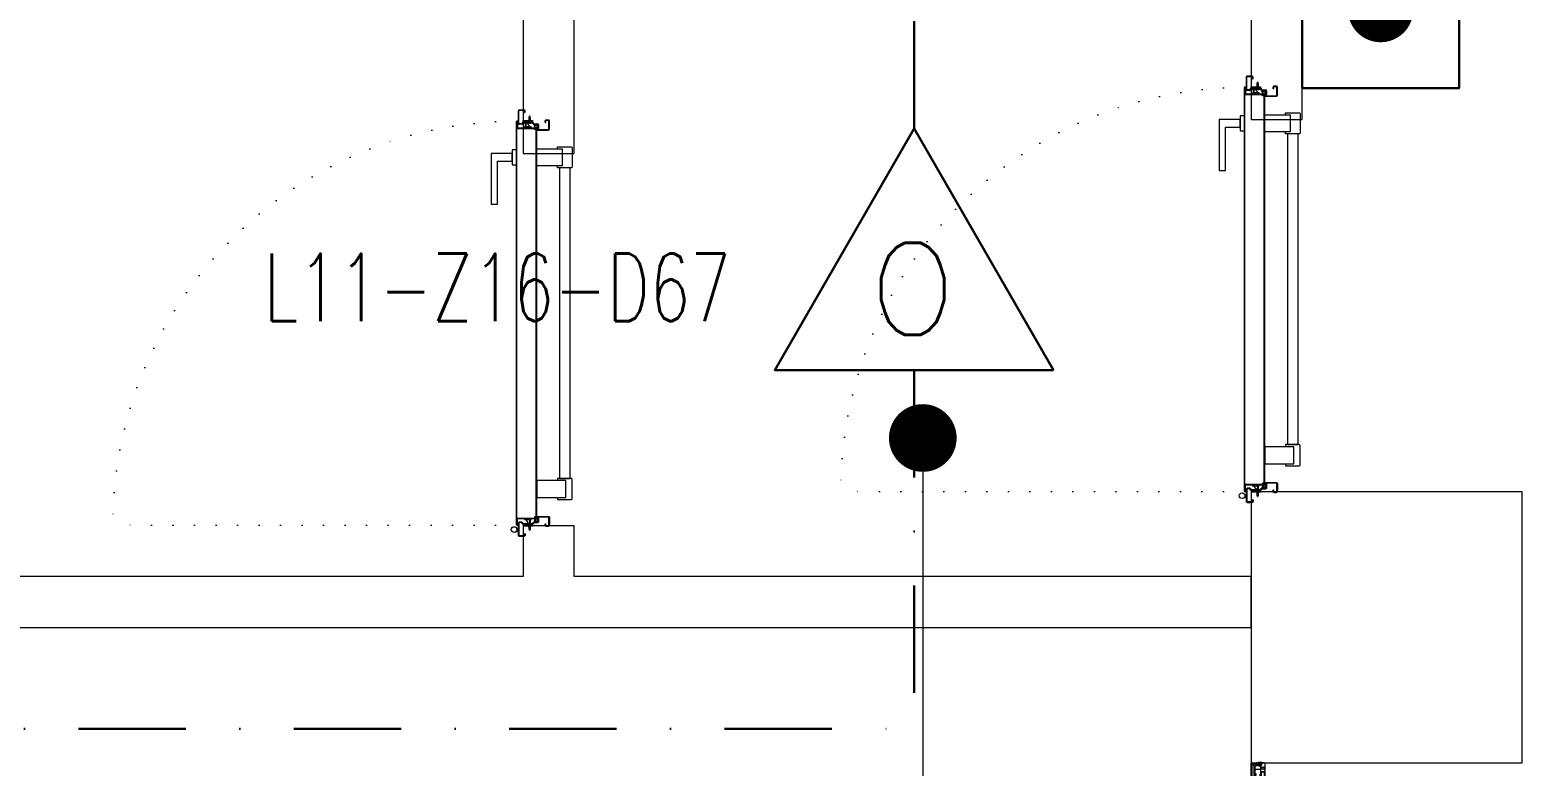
# Model space of a CAD drawing. Header units: metres. Extents: x -19121 to 152404, y -12107 to 29421.
# Drawn here: x 84499.3 to 84940, y 6389 to 6606.5 of the extents above; entities that cross this region are included whole.
import ezdxf
from ezdxf.enums import TextEntityAlignment as Align

# ---------------------------------------------------------------- set-up
doc = ezdxf.new("R2010")
doc.units = ezdxf.units.M
doc.header["$LTSCALE"] = 50
doc.header["$MEASUREMENT"] = 0
doc.linetypes.add('DASHDOT', pattern=[25.4, 12.7, -6.35, 0, -6.35])
doc.linetypes.add('DOT2', pattern=[0.125, 0, -0.125])
doc.layers.get('0').update_dxf_attribs({"color": 9, "lineweight": 9})
for name, color, linetype, lineweight in [('0 @ 1', 9, 'Continuous', 9), ('00', 9, 'Continuous', 9), ('01', 9, 'Continuous', 9), ('06D', 9, 'Continuous', 9), ('10', 9, 'Continuous', 9), ('14', 9, 'Continuous', 9), ('20', 9, 'DOT2', 9), ('21_mahal200', 9, 'Continuous', 9), ('E-DEDEKTÖR NUMARALARI', 20, 'Continuous', 30), ('E-KABLO', 7, 'Continuous', 30), ('E-OPTİK DUMAN DEDEKTÖRÜ', 7, 'Continuous', 30), ('E-YANGIN İHBAR BUTONU', 7, 'Continuous', 30)]:
    doc.layers.add(name, color=color, linetype=linetype, lineweight=lineweight)
doc.styles.add('E-YAZI', font='txttw.shx', dxfattribs={"height": 200})
doc.styles.add('MuuM_TEXT-STANDART', font='ARIALN.TTF')
doc.dimstyles.new('MuuM_DIM200', dxfattribs={"dimscale": 20, "dimtxt": 2, "dimasz": 1, "dimexe": 1, "dimexo": 1, "dimgap": 1, "dimtad": 1, "dimdec": 1, "dimrnd": 0.5, "dimdsep": 46, "dimtxsty": 'MuuM_TEXT-STANDART', "dimblk": 'ARCHTICK', "dimcen": 0, "dimdle": 0.15, "dimclrd": 256, "dimclre": 256, "dimclrt": 256, "dimadec": 0, "dimazin": 0, "dimtfac": 5, "dimtdec": 1, "dimtix": 1, "dimtmove": 2, "dimatfit": 3, "dimldrblk": 'DOT', "dimfxl": 3, "dimfxlon": 1, "dimtolj": 1, "dimlwd": -1, "dimlwe": -1, "dimarcsym": 0})
pattern_1 = [(225, (-604.72494, -2171.82614), (-0.0883883476, 0.0883883476), []), (135, (-604.72494, -2171.82614), (0.0883883476, 0.0883883476), [])]

# ---------------------------------------------------------------- blocks, each defined once
blk = doc.blocks.new('100_YANGIN İHBAR BUTONU 085')
at = {"layer": 'E-YANGIN İHBAR BUTONU', "color": 4}
blk.add_lwpolyline([(-1.16, -1.16), (-1.16, 1.16), (1.16, 1.16), (1.16, -1.16)], close=True, dxfattribs=at)
at = {"layer": 'E-YANGIN İHBAR BUTONU', "color": 3, "const_width": 0.483}
blk.add_lwpolyline([(-0.242, 0, 1), (0.242, 0, 1)], format="xyb", close=True, dxfattribs=at)
blk = doc.blocks.new('100_OPTİK DUMAN DEDEKTÖRÜ 085')
at = {"layer": 'E-OPTİK DUMAN DEDEKTÖRÜ', "color": 4}
blk.add_lwpolyline([(2.059, 0), (0, 3.566), (-2.059, 0)], close=True, dxfattribs=at)
at = {"layer": 'E-OPTİK DUMAN DEDEKTÖRÜ', "color": 3, "style": 'E-YAZI'}
blk.add_text('O', height=1.36, dxfattribs=at).set_placement((-0.022, 1.201), align=Align.MIDDLE)
blk = doc.blocks.new('p-kolon_80x80')
blk.add_lwpolyline([(-40, -40), (40, -40), (40, 40), (-40, 40)], close=True)
blk = doc.blocks.new('1.Bod.Ara.Sitatik Elk')
at = {"layer": '01'}
blk.add_blockref('p-kolon_80x80', (900, -2200), dxfattribs=at)
blk = doc.blocks.new('_ArchTick')
at = {"color": 0, "linetype": 'ByBlock', "const_width": 0.15}
blk.add_lwpolyline([(-0.5, -0.5), (0.5, 0.5)], dxfattribs=at)
blk = doc.blocks.new('_Dot')
at = {"color": 0, "linetype": 'ByBlock', "lineweight": -2}
blk.add_line((-0.5, 0), (-1, 0), dxfattribs=at)
at = {"color": 0, "linetype": 'ByBlock', "const_width": 0.5}
blk.add_lwpolyline([(-0.25, 0, 1), (0.25, 0, 1)], format="xyb", close=True, dxfattribs=at)
blk = doc.blocks.new('*U19')
at = {"ltscale": 15}
for p, q in [((-24.9, 0.9), (-25.7, 0)), ((-24.9, -0.9), (-25.7, 0)), ((-22.9, 1.5), (-24.9, 0.9)), ((-22.9, 1.5), (-22.9, -1.5)), ((-21.2, -2.7), (-18.1, 2.8)), ((-21, -2.7), (-17.9, 2.7)), ((-19.7, -2.7), (-16.6, 2.8)), ((-19.5, -2.7), (-16.4, 2.7)), ((-18.5, 1.5), (-18.3, 2)), ((-18.2, -2.7), (-15.1, 2.8)), ((-18, -2.7), (-14.9, 2.7)), ((-17, 1.5), (-16.8, 2)), ((-16.7, -2.7), (-13.6, 2.8)), ((-16.5, -2.7), (-13.4, 2.7)), ((-15.5, 1.5), (-15.3, 2)), ((-15.2, -2.7), (-12.1, 2.8)), ((-15, -2.7), (-11.9, 2.7)), ((-14, 1.5), (-13.8, 2)), ((-13.7, -2.7), (-10.6, 2.8)), ((-13.5, -2.7), (-10.4, 2.7)), ((-12.5, 1.5), (-12.3, 2)), ((-12.2, -2.7), (-9.1, 2.8)), ((-12, -2.7), (-8.9, 2.7)), ((-11, 1.5), (-10.8, 2)), ((-10.7, -2.7), (-7.6, 2.8)), ((-10.5, -2.7), (-7.4, 2.7)), ((-9.5, 1.5), (-9.3, 2)), ((-9.2, -2.7), (-6.1, 2.8)), ((-9, -2.7), (-5.9, 2.7)), ((-8, 1.5), (-7.8, 2)), ((-7.7, -2.7), (-4.6, 2.8)), ((-7.5, -2.7), (-4.4, 2.7)), ((-6.5, 1.5), (-6.3, 2)), ((-6.2, -2.7), (-3.1, 2.8)), ((-6, -2.7), (-2.9, 2.7)), ((-5, 1.5), (-4.8, 2)), ((-4.7, -2.7), (-1.6, 2.8)), ((-4.5, -2.7), (-1.4, 2.7)), ((-3.5, 1.5), (-3.3, 2)), ((-2, 1.5), (-1.8, 2)), ((-0.5, 4.2), (-1.5, 1.5)), ((0, 0.5), (-0.6, 0.5)), ((-24.9, -0.9), (-22.9, -1.5)), ((-8.6, -1.5), (-22.9, -1.5)), ((-21.2, -2.7), (-20.9, -1.5)), ((-20.3, -1.5), (-19.1, -1.5)), ((-19.7, -2.7), (-19.4, -1.5)), ((-18.8, -1.5), (-17.6, -1.5)), ((-18.2, -2.7), (-17.9, -1.5)), ((-17.3, -1.5), (-16.1, -1.5)), ((-16.7, -2.7), (-16.4, -1.5)), ((-15.8, -1.5), (-14.6, -1.5)), ((-15.2, -2.7), (-14.9, -1.5)), ((-14.3, -1.5), (-13.1, -1.5)), ((-13.7, -2.7), (-13.4, -1.5)), ((-12.8, -1.5), (-11.6, -1.5)), ((-12.2, -2.7), (-11.9, -1.5)), ((-11.3, -1.5), (-10.1, -1.5)), ((-10.7, -2.7), (-10.4, -1.5)), ((-9.8, -1.5), (-8.6, -1.5)), ((-9.2, -2.7), (-8.9, -1.5)), ((-8.3, -1.5), (-7.1, -1.5)), ((-7.7, -2.7), (-7.4, -1.5)), ((-6.8, -1.5), (-5.6, -1.5)), ((-6.2, -2.7), (-5.9, -1.5)), ((-5.3, -1.5), (-4.1, -1.5)), ((-4.7, -2.7), (-4.4, -1.5)), ((-3.8, -1.5), (-2.1, -1.5)), ((-0.5, -4.2), (-1.5, -1.5)), ((0, -0.5), (-0.6, -0.5))]:
    blk.add_line(p, q, dxfattribs=at)
for p, q in [((-6.9, 1.5), (-22.9, 1.5)), ((-17.4, 1.5), (-18.6, 1.5)), ((-15.9, 1.5), (-17.1, 1.5)), ((-14.4, 1.5), (-15.6, 1.5)), ((-12.9, 1.5), (-14.1, 1.5)), ((-11.4, 1.5), (-12.6, 1.5)), ((-9.9, 1.5), (-11.1, 1.5)), ((-8.4, 1.5), (-9.6, 1.5)), ((-6.9, 1.5), (-8.1, 1.5)), ((-5.4, 1.5), (-6.6, 1.5)), ((-3.9, 1.5), (-5.1, 1.5)), ((-2.4, 1.5), (-3.6, 1.5)), ((-1.5, 1.5), (-2.1, 1.5)), ((0, 0.5), (0, 4.1)), ((-1.5, -1.5), (-2.1, -1.5)), ((0, -0.5), (0, -4.1))]:
    blk.add_line(p, q)
for centre, radius, start, end in [((-26, 3.9), 3.92, 274.361, 322.1025), ((-26, -3.9), 3.92, 37.8975, 85.639), ((-18, 2.8), 0.0971, 330.3204, 150.3204), ((-16.5, 2.8), 0.0971, 330.3204, 150.3204), ((-15, 2.8), 0.0971, 330.3204, 150.3204), ((-13.5, 2.8), 0.0971, 330.3204, 150.3204), ((-12, 2.8), 0.0971, 330.3204, 150.3204), ((-10.5, 2.8), 0.0971, 330.3204, 150.3204), ((-9, 2.8), 0.0971, 330.3204, 150.3204), ((-7.5, 2.8), 0.0971, 330.3204, 150.3204), ((-6, 2.8), 0.0971, 330.3204, 150.3204), ((-4.5, 2.8), 0.0971, 330.3204, 150.3204), ((-3, 2.8), 0.0971, 330.3204, 150.3204), ((-1.5, 2.8), 0.0971, 330.3204, 150.3204), ((-0.6, 0), 0.486, 90, 270), ((-0.3, 4.1), 0.25, 0, 150.0864), ((-21.1, -2.7), 0.0971, 150.3204, 330.3204), ((-19.6, -2.7), 0.0971, 150.3204, 330.3204), ((-18.1, -2.7), 0.0971, 150.3204, 330.3204), ((-16.6, -2.7), 0.0971, 150.3204, 330.3204), ((-15.1, -2.7), 0.0971, 150.3204, 330.3204), ((-13.6, -2.7), 0.0971, 150.3204, 330.3204), ((-12.1, -2.7), 0.0971, 150.3204, 330.3204), ((-10.6, -2.7), 0.0971, 150.3204, 330.3204), ((-9.1, -2.7), 0.0971, 150.3204, 330.3204), ((-7.6, -2.7), 0.0971, 150.3204, 330.3204), ((-6.1, -2.7), 0.0971, 150.3204, 330.3204), ((-4.6, -2.7), 0.0971, 150.3204, 330.3204), ((-0.3, -4.1), 0.25, 209.9136, 0)]:
    blk.add_arc(centre, radius, start, end, dxfattribs=at)
blk = doc.blocks.new('conta')
at = {"ltscale": 10}
for p, q in [((-2649.88, 5344.46), (-2649.78, 5344.3)), ((-2649.87, 5345.53), (-2649.81, 5345.61)), ((-2649.78, 5344.3), (-2649.74, 5344.3)), ((-2649.72, 5345.4), (-2649.28, 5345.4)), ((-2649.25, 5345.41), (-2649.09, 5345.51)), ((-2648.97, 5344.05), (-2648.78, 5343.8)), ((-2648.87, 5344.09), (-2648.7, 5343.86)), ((-2648.83, 5344.87), (-2648.56, 5345.24)), ((-2648.77, 5345.12), (-2648.63, 5345.3)), ((-2648.71, 5343.79), (-2648.71, 5343.79)), ((-2648.56, 5345.31), (-2648.56, 5345.31))]:
    blk.add_line(p, q, dxfattribs=at)
for centre, radius, start, end in [((-2653.03, 5345), 3.19, 350.4674, 8.9372), ((-2649.87, 5344.47), 0.02, 170.4674, 213.7451), ((-2649.83, 5345.5), 0.05, 140.6345, 188.9372), ((-2649.74, 5345.58), 0.0696, 22.2428, 159.258), ((-2650.94, 5345.01), 1.24, 340.3382, 16.7772), ((-2649.74, 5344.58), 0.03, 160.3382, 273.2666), ((-2649.72, 5345.37), 0.03, 90, 196.7772), ((-2649.56, 5341.55), 3.01, 80.4362, 93.2666), ((-2649.28, 5345.45), 0.05, 270, 303.0062), ((-2649.22, 5344.14), 0.231, 353.9571, 81.9004), ((-2649.08, 5345.49), 0.03, 4.7972, 123.0062), ((-2649.06, 5344.54), 0.03, 260.4362, 338.7066), ((-2650.22, 5344.99), 1.27, 338.7066, 23.0418), ((-2648.89, 5344.11), 0.1, 173.9571, 217.2653), ((-2649.01, 5345.57), 0.05, 18.7951, 42.1429), ((-2651.17, 5344.83), 2.33, 7.5897, 18.7951), ((-2658.2, 5345.19), 9.36, 353.6857, 357.8537), ((-2648.79, 5344.15), 0.1, 173.6857, 217.2653), ((-2648.81, 5345.15), 0.05, 187.5897, 322.7347), ((-2648.79, 5344.84), 0.05, 142.7347, 180.2669), ((-2648.74, 5343.83), 0.05, 217.2653, 307.2653), ((-2648.74, 5343.83), 0.05, 307.2653, 37.2653), ((-2648.59, 5345.27), 0.05, 52.7347, 142.7347), ((-2648.59, 5345.27), 0.05, 322.7347, 52.7347)]:
    blk.add_arc(centre, radius, start, end, dxfattribs=at)
for points, knots in [([(-2649.74, 5344.31), (-2649.74, 5344.34), (-2649.7, 5344.52), (-2649.59, 5344.33), (-2649.34, 5344.36), (-2649.23, 5344.37), (-2649.18, 5344.37)], [0, 0, 0, 0, 0.1008757, 0.3841126, 0.5436166, 0.6906785, 0.6906785, 0.6906785, 0.6906785]), ([(-2648.98, 5345.6), (-2649, 5345.63), (-2649.09, 5345.71), (-2649.23, 5345.44), (-2649.32, 5345.74), (-2649.39, 5345.46), (-2649.51, 5345.75), (-2649.59, 5345.5), (-2649.65, 5345.57), (-2649.68, 5345.61)], [0.0086373, 0.0086373, 0.0086373, 0.0086373, 0.1097304, 0.3133405, 0.4430081, 0.5658764, 0.7165186, 0.8527974, 0.9648495, 0.9648495, 0.9648495, 0.9648495])]:
    blk.add_open_spline(points, degree=3, knots=knots, dxfattribs=at)
blk = doc.blocks.new('p-yn_sackasa')
at = {"layer": '10', "linetype": 'Continuous'}
for p, q in [((0, 6.16), (0, 6.9)), ((0.01, 6.9), (0.01, 6.15)), ((0.14, 6.9), (0.14, 6.16)), ((0.15, 6.9), (0.15, 6.16)), ((2.69, 7.16), (0.26, 7.16)), ((2.69, 7.15), (0.26, 7.15)), ((2.69, 7.02), (0.26, 7.02)), ((0.26, 7.01), (2.69, 7.01)), ((0.26, 6.05), (0.76, 6.05)), ((0.75, 6.04), (0.26, 6.04)), ((0.26, 5.91), (0.75, 5.91)), ((0.76, 5.9), (0.26, 5.9)), ((0.75, 5.91), (0.75, 6.04)), ((0.76, 5.9), (0.76, 6.05)), ((2.8, 3.29), (2.8, 6.9)), ((2.81, 3.29), (2.81, 6.9)), ((2.94, 3.29), (2.94, 6.9)), ((2.95, 3.29), (2.95, 6.9)), ((-2.19, 0), (-2.19, -0.15)), ((0.67, -0.71), (0.67, 2.27)), ((0.69, -0.71), (0.69, 2.27)), ((0.81, -0.71), (0.81, 2.27)), ((0.83, -0.71), (0.83, 2.27)), ((0.92, 2.33), (0.95, 2.32)), ((0.93, 2.34), (0.95, 2.33)), ((1.01, 2.46), (0.99, 2.47)), ((0.99, 2.46), (1.01, 2.45)), ((1.11, 2.52), (1.11, 3.73)), ((1.12, 2.52), (1.12, 3.73)), ((1.25, 3.73), (1.25, 2.52)), ((1.26, 2.52), (1.26, 3.73)), ((1.37, 3.98), (2.49, 3.98)), ((2.49, 3.97), (1.37, 3.97)), ((1.37, 3.84), (2.49, 3.84)), ((2.49, 3.83), (1.37, 3.83)), ((2.6, 3.69), (2.5, 3.36)), ((2.51, 3.35), (2.61, 3.69)), ((2.73, 3.65), (2.63, 3.32)), ((2.74, 3.64), (2.64, 3.31)), ((-2.95, -0.25), (-2.95, -1.75)), ((-2.94, -1.75), (-2.94, -0.25)), ((-2.81, -0.25), (-2.81, -1.75)), ((-2.8, -0.25), (-2.8, -1.75)), ((-2.19, 0), (-2.7, 0)), ((-2.2, -0.01), (-2.7, -0.01)), ((-2.2, -0.14), (-2.7, -0.14)), ((-2.19, -0.15), (-2.7, -0.15)), ((1.01, -1.85), (-2.7, -1.85)), ((1.01, -1.86), (-2.7, -1.86)), ((-2.7, -1.99), (1.01, -1.99)), ((1.01, -2), (-2.7, -2)), ((-2.2, -0.14), (-2.2, -0.01)), ((0.92, -0.77), (0.95, -0.76)), ((0.93, -0.78), (0.95, -0.77)), ((0.99, -0.89), (1.01, -0.88)), ((1.01, -0.89), (0.99, -0.91)), ((1.11, -0.96), (1.11, -1.75)), ((1.12, -0.96), (1.12, -1.75)), ((1.25, -0.96), (1.25, -1.75)), ((1.26, -0.96), (1.26, -1.75))]:
    blk.add_line(p, q, dxfattribs=at)
for points in [[(0.15, 2.14), (0.67, 2.14), (0.67, -0.54), (0.15, -0.54)], [(0.15, 2.14), (0.41, 2.14), (0.41, -0.54), (0.15, -0.54)]]:
    blk.add_lwpolyline(points, close=True, dxfattribs=at)
for centre, radius, start, end in [((0.26, 6.9), 0.261, 90, 180), ((0.26, 6.16), 0.261, 180, 270), ((0.26, 6.9), 0.249, 90, 180), ((0.26, 6.16), 0.249, 181.345, 271.3502), ((0.26, 6.9), 0.122, 90, 180), ((0.26, 6.16), 0.122, 180, 270), ((0.26, 6.9), 0.11, 90, 180), ((0.26, 6.16), 0.11, 180, 270), ((2.69, 6.9), 0.261, 0, 90), ((2.69, 6.9), 0.249, 0, 90), ((2.69, 6.9), 0.122, 0, 90), ((2.69, 6.9), 0.11, 0, 90), ((0.89, 2.27), 0.219, 63.2153, 180), ((0.89, 2.27), 0.206, 63.2169, 180), ((0.89, 2.27), 0.0801, 63.215, 180), ((0.89, 2.27), 0.0674, 63.2144, 180), ((1.04, 2.52), 0.206, 243.2197, 0), ((1.04, 2.52), 0.219, 243.2148, 0), ((1.04, 2.52), 0.0801, 243.2203, 0), ((1.04, 2.52), 0.0674, 243.2129, 0), ((1.37, 3.73), 0.253, 90, 180), ((1.37, 3.73), 0.24, 90, 180), ((1.37, 3.73), 0.114, 90, 180), ((1.37, 3.73), 0.101, 90, 180), ((2.49, 3.72), 0.261, 342.8602, 90), ((2.49, 3.72), 0.249, 342.8613, 90), ((2.49, 3.72), 0.122, 342.8607, 90), ((2.49, 3.72), 0.11, 342.8621, 90), ((2.72, 3.29), 0.232, 162.8601, 0), ((2.72, 3.29), 0.219, 162.8613, 0), ((2.72, 3.29), 0.0927, 162.8605, 0), ((2.72, 3.29), 0.0801, 162.8624, 0), ((-2.7, -0.25), 0.253, 90, 180), ((-2.7, -1.75), 0.253, 180, 270), ((-2.7, -0.25), 0.24, 90, 180), ((-2.7, -1.75), 0.24, 180, 270), ((-2.7, -0.25), 0.114, 90, 180), ((-2.7, -1.75), 0.114, 180, 270), ((-2.7, -0.25), 0.101, 90, 180), ((-2.7, -1.75), 0.101, 180, 270), ((0.89, -0.71), 0.219, 180, 296.785), ((0.89, -0.71), 0.206, 180, 296.7851), ((0.89, -0.71), 0.0801, 180, 296.785), ((0.89, -0.71), 0.0674, 180, 180.5245), ((0.89, -0.71), 0.0674, 180, 296.7871), ((1.04, -0.96), 0.219, 0, 116.7854), ((1.04, -0.96), 0.206, 0, 116.7836), ((1.04, -0.96), 0.0801, 0, 116.7811), ((1.04, -0.96), 0.0674, 0, 116.7871), ((1.01, -1.75), 0.114, 270, 0), ((1.01, -1.75), 0.24, 270, 0), ((1.01, -1.75), 0.101, 270, 0), ((1.01, -1.75), 0.253, 270, 0)]:
    blk.add_arc(centre, radius, start, end, dxfattribs=at)
at = {"layer": '10', "xscale": 0.0842696629213483, "yscale": 0.0842696629213483, "zscale": 0.0842696629213483}
blk.add_blockref('*U19', (0.95, 1.35), dxfattribs=at)
at = {"layer": '14', "xscale": -0.7887640449438696, "yscale": 0.7887640449438696, "zscale": 0.7887640449438204, "rotation": 90}
blk.add_blockref('conta', (4217.78, -2086.42), dxfattribs=at)
blk = doc.blocks.new('*U373')
at = {"layer": '06D'}
for points in [[(8.5, 9.56), (7.87, 9.56), (7.87, 13.56, -0.414214), (8.25, 13.93), (13.75, 13.93, -0.414214), (14.12, 13.56), (14.12, 9.56), (13.5, 9.56)], [(111.5, 9.56), (112.12, 9.56), (112.12, 13.56, 0.414214), (111.75, 13.93), (106.25, 13.93, 0.414214), (105.87, 13.56), (105.87, 9.56), (106.5, 9.56)]]:
    blk.add_lwpolyline(points, format="xyb", dxfattribs=at)
for points in [[(105.87, 13.31), (14.12, 13.31), (14.12, 10.18), (105.87, 10.18)], [(8.5, 10.94), (13.5, 10.94), (13.5, 3.44), (8.5, 3.44)], [(111.5, 12.06), (106.5, 12.06), (106.5, 3.44), (111.5, 3.44)]]:
    blk.add_lwpolyline(points, close=True, dxfattribs=at)
for points in [[(8.8, -2.56), (8.8, -3.81), (13.2, -3.81), (13.2, -2.56), (8.8, -2.56)], [(9.87, -3.81), (9.87, -10.06), (24.87, -10.06), (24.87, -8.19), (12.12, -8.19), (12.12, -8.19), (12.12, -3.81), (9.87, -3.81)]]:
    blk.add_lwpolyline(points, dxfattribs=at)
at = {"layer": '10', "ltscale": 10}
for p, q in [((1, 0.68), (2, 1.33)), ((1, 0.68), (2, 1.33)), ((2, 0.28), (1, 0.28)), ((2, 0.28), (1, 0.28)), ((2, 0.08), (1, 0.08)), ((2, 0.08), (1, 0.08)), ((2, 1.76), (2, 1.33)), ((2.3, 1.76), (2, 1.76)), ((2, 1.76), (2, 1.33)), ((2.3, 1.76), (2, 1.76)), ((2, 1.33), (2, -0.17)), ((2, 1.33), (2, -0.17)), ((2.3, -2.19), (2.3, 3.34)), ((2.3, 1.33), (2.3, 1.76)), ((2.3, 1.33), (2.3, 1.76)), ((2.3, -0.17), (2.3, 1.33)), ((2.3, -0.17), (2.3, 1.33)), ((117.6, 3.44), (2.4, 3.44)), ((2.45, -2.29), (2.45, 3.24)), ((117.5, 3.29), (2.5, 3.29)), ((117.55, -2.29), (117.55, 3.24)), ((117.7, -2.19), (117.7, 3.34)), ((117.7, 1.76), (117.7, 0.26)), ((118, 1.76), (117.7, 1.76)), ((117.7, 0.26), (117.7, -0.17)), ((118, 0.26), (118, 1.76)), ((118, 1.51), (119, 1.51)), ((118, 1.31), (119, 1.31)), ((119, 0.91), (118, 0.26)), ((118, -0.17), (118, 0.26)), ((0.3, -2.46), (0.3, -2.34)), ((0.4, -2.24), (2.25, -2.24)), ((119.6, -2.56), (0.4, -2.56)), ((0.45, -2.41), (0.45, -2.39)), ((0.45, -2.39), (2.35, -2.39)), ((119.54, -2.41), (0.45, -2.41)), ((2, -0.17), (2.3, -0.17)), ((2, -0.17), (2.3, -0.17)), ((119.54, -2.39), (117.65, -2.39)), ((117.7, -0.17), (118, -0.17)), ((119.6, -2.24), (117.75, -2.24)), ((119.55, -2.41), (119.55, -2.39)), ((119.7, -2.46), (119.7, -2.34)), ((120.84, -2), (120.84, -2.43)), ((120.84, -2), (120.84, -2.43)), ((121.05, -2), (121.05, -2.43)), ((121.05, -2), (121.05, -2.43)), ((121.22, -2.16), (121.05, -2.16)), ((121.22, -2.16), (121.05, -2.16)), ((121.22, -2.16), (121.22, -2.29)), ((121.22, -2.16), (121.22, -2.29)), ((121.6, -2.73), (121.73, -2.62)), ((121.6, -2.73), (121.73, -2.62))]:
    blk.add_line(p, q, dxfattribs=at)
blk.add_circle((120.95, -3.26), 0.843, dxfattribs=at)
blk.add_circle((120.95, -3.26), 0.843, dxfattribs=at)
for centre, radius, start, end in [((2.44, 3.3), 0.141, 104.9271, 165.0729), ((117.5, 3.24), 0.05, 0, 90), ((117.6, 3.34), 0.1, 0, 90), ((0.4, -2.34), 0.1, 90, 180), ((0.4, -2.46), 0.1, 180, 270), ((0.45, -2.39), 0.005, 90, 180), ((0.45, -2.41), 0.005, 180, 270), ((2.25, -2.19), 0.05, 270, 0), ((2.35, -2.29), 0.1, 270, 0), ((117.65, -2.29), 0.1, 180, 270), ((117.75, -2.19), 0.05, 180, 270), ((119.54, -2.39), 0.005, 0, 90), ((119.54, -2.41), 0.005, 270, 360), ((119.6, -2.34), 0.1, 0, 90), ((119.6, -2.46), 0.1, 270, 0), ((120.42, -2.26), 0.302, 285.5524, 60.0315), ((120.42, -2.26), 0.302, 285.5524, 60.0315), ((120.42, -2.26), 0.428, 336.352, 37.621), ((120.42, -2.26), 0.428, 336.352, 37.621), ((120.95, -3.26), 1.01, 39.4092, 74.2861), ((120.95, -3.26), 1.01, 39.4092, 74.2861)]:
    blk.add_arc(centre, radius, start, end, dxfattribs=at)
at = {"layer": '20'}
blk.add_lwpolyline([(119.7, -2.4), (119.7, -121.8, -0.414214), (0.3, -2.4, 1)], format="xyb", dxfattribs=at)
blk.add_blockref('p-yn_sackasa', (0, 0))
at = {"xscale": -1}
blk.add_blockref('p-yn_sackasa', (120, 0), dxfattribs=at)
blk = doc.blocks.new('p-strahle-alüminyumdoğramaprofili')
at = {"layer": '10'}
h = blk.add_hatch(dxfattribs=at)
h.set_pattern_fill('NET', color=256, angle=315, style=0)
h.set_pattern_definition(pattern_1)
h.paths.add_polyline_path([(-4.62, 2.65), (-4.68, 2.65), (-4.72, 2.75), (-4.72, 2.8), (-4.69, 2.8), (-4.69, 2.92), (-4.98, 2.92), (-4.98, 2.8), (-4.95, 2.8), (-4.99, 2.65), (-5.08, 2.66), (-5.25, 2.28), (-5.14, 2.28), (-5.14, 2.33), (-4.98, 2.52, 0.2599), (-4.9, 2.28), (-4.66, 2.28, 0.382682)])
h.paths.add_polyline_path([(-4.86, 2.52), (-4.67, 2.52, -2.16717)], flags=16)
h = blk.add_hatch(dxfattribs=at)
h.set_pattern_fill('NET', color=256, angle=315, style=0)
h.set_pattern_definition(pattern_1)
h.paths.add_polyline_path([(-4.62, 0.88), (-4.68, 0.88), (-4.72, 0.77), (-4.72, 0.73), (-4.69, 0.73), (-4.69, 0.6), (-4.98, 0.6), (-4.98, 0.73), (-4.95, 0.73), (-4.99, 0.88), (-5.08, 0.87), (-5.25, 1.24), (-5.14, 1.24), (-5.14, 1.2), (-4.98, 1.01, -0.2599), (-4.9, 1.24), (-4.66, 1.24, -0.382682)])
h.paths.add_polyline_path([(-4.86, 1), (-4.67, 1, 2.16717)], flags=16)
h = blk.add_hatch(dxfattribs=at)
h.set_pattern_fill('NET', color=256, angle=315, style=0)
h.set_pattern_definition([(225, (-608.45214, -2173.53612), (-0.0883883476, 0.0883883476), []), (135, (-608.45214, -2173.53612), (0.0883883476, 0.0883883476), [])])
h.paths.add_polyline_path([(-3.45, 2.28), (-3.45, 2.57), (-4.49, 2.57), (-4.49, 2.28)])
h = blk.add_hatch(dxfattribs=at)
h.set_pattern_fill('NET', color=256, angle=315, style=0)
h.set_pattern_definition([(225, (-608.45214, -2180.04526), (-0.0883883476, 0.0883883476), []), (135, (-608.45214, -2180.04526), (0.0883883476, 0.0883883476), [])])
h.paths.add_polyline_path([(-3.45, 0.93), (-3.45, 1.24), (-4.49, 1.24), (-4.49, 0.93)])
h = blk.add_hatch(dxfattribs=at)
h.set_pattern_fill('NET', color=256, angle=315, style=0)
h.set_pattern_definition([(225, (-629.50454, -2177.58922), (-0.0883883476, 0.0883883476), []), (135, (-629.50454, -2177.58922), (0.0883883476, 0.0883883476), [])])
h.paths.add_polyline_path([(0, 0.68), (0, 1.75), (-0.18, 1.75), (-0.18, 0.68)])
for points in [[(-5.08, 2.66), (-5.25, 2.28)], [(-5.09, 0.88), (-5.25, 1.24)], [(-4.98, 2.52), (-5.14, 2.33), (-5.14, 2.28)], [(-4.98, 1.01), (-5.14, 1.2), (-5.14, 1.24)], [(-4.92, 3.6), (-4.92, 3.16), (-4.61, 3.16), (-4.61, 2.87), (-4.52, 2.87), (-4.62, 2.65), (-4.68, 2.65), (-4.72, 2.75), (-4.72, 2.8), (-4.69, 2.8), (-4.69, 3.05), (-4.98, 3.05), (-4.98, 2.8), (-4.95, 2.8), (-4.99, 2.65), (-5.08, 2.66), (-5.07, 3.76), (-0.11, 3.76)], [(-4.69, 2.92), (-4.98, 2.92)], [(-4.71, 0.6), (-4.98, 0.6)], [(-2.83, 0.2), (-2.67, 0.2), (-2.67, -0.04), (-4.87, -0.04), (-4.87, 0.19), (-4.57, 0.19), (-4.57, 0.73), (-2.67, 0.73)], [(-4.52, 2.87), (-4.49, 2.87), (-4.49, 2.26)], [(-4.49, 0.93), (-4.49, 0.93), (-4.49, 1.26)], [(-3.45, 2.26), (-3.45, 2.57)], [(-3.45, 1.26), (-3.45, 0.93)], [(-2.08, 0.93), (-2.08, 2.57)], [(-0.18, 0.68), (0, 0.68), (0, 1.75)], [(-0.18, 1.75), (0, 1.75)]]:
    blk.add_lwpolyline(points, dxfattribs=at)
for points in [[(-0.18, 2.74), (-0.18, 2.21), (0, 2.21), (0, 2.08), (-0.18, 2.08), (-0.18, 0.43), (0, 0.43), (0, 0), (-0.12, 0), (-0.12, -0.24), (-5.09, -0.24), (-5.09, 0.88), (-4.98, 0.88), (-4.94, 0.7), (-4.99, 0.7), (-4.99, 0.33), (-4.71, 0.33), (-4.71, 0.88), (-4.56, 0.88), (-4.52, 0.93), (-1.28, 0.93), (-1.2, 1.22), (-0.9, 1.22), (-0.9, 0.62), (-0.58, 0.62), (-0.58, 2.74)], [(-2.03, 0.78), (-1.35, 0.78), (-1.35, 0.08), (-1.28, 0.04), (-1.28, -0.04), (-2.09, -0.04), (-2.09, 0.1), (-2.03, 0.15)]]:
    blk.add_lwpolyline(points, close=True, dxfattribs=at)
for points in [[(-0.57, 3.26), (-0.57, 3.62), (-4.89, 3.62), (-4.89, 3.65, 0.561743), (-4.97, 3.66, 0.595966), (-4.92, 3.6, -2.204878)], [(-4.67, 2.52), (-4.86, 2.52, 1)], [(-4.67, 1), (-4.86, 1, -1)], [(-4.61, 2.87), (-4.49, 3.45, -0.833203), (-4.18, 3.44, -0.447088)], [(-4.49, 2.57), (-1.23, 2.57, -0.414214), (-0.9, 2.25), (-0.9, 1.22)], [(-4.18, 3.44), (-4.18, 2.99, 0.414214), (-4.07, 2.89), (-0.82, 2.89), (-0.82, 3.62)], [(-2.67, 0.73), (-2.67, 0.32), (-2.83, 0.32, 1), (-2.83, 0.2, -1)], [(-0.11, 3.76), (-0.11, 3.62), (-0.45, 3.62), (-0.45, 3.14, -1), (-0.66, 3.14)], [(-0.66, 3.14, -0.305404), (-0.57, 3.26, -5.773092)]]:
    blk.add_lwpolyline(points, format="xyb", dxfattribs=at)
for centre, radius, start, end in [((-4.73, 2.47), 0.253, 168.6676, 234.1258), ((-4.73, 1.06), 0.253, 125.8742, 191.3324), ((-4.77, 2.44), 0.125, 139.5402, 40.4598), ((-4.77, 1.08), 0.125, 319.5402, 220.4598), ((-4.84, 2.48), 0.273, 305.9738, 36.4289), ((-4.84, 1.04), 0.273, 323.5711, 54.0262)]:
    blk.add_arc(centre, radius, start, end, dxfattribs=at)
blk = doc.blocks.new('1.Bod.Ara.Mimari Elk')
at = {"layer": '00'}
for points in [[(645, -1850), (645, -1850), (645, -1850), (470, -1850), (470, -1865), (645, -1865), (645, -2060), (660, -2060), (660, -2015), (860, -2015), (860, -2050), (875, -2050), (875, -1985), (860, -1985), (860, -2000), (660, -2000), (660, -1865)], [(860, -2185), (660, -2185), (660, -2170), (645, -2170), (645, -2185), (470, -2185), (470, -2200), (645, -2200), (645, -2200), (860, -2200), (860, -2185)]]:
    blk.add_lwpolyline(points, dxfattribs=at)
at = {"layer": '0 @ 1', "linetype": 'Continuous', "rotation": 90}
blk.add_blockref('p-strahle-alüminyumdoğramaprofili', (863.76, -2239.89), dxfattribs=at)
at = {"layer": '10', "rotation": 270}
for p in [(860.54, -2040.15), (645.54, -2050.15)]:
    blk.add_blockref('*U373', p, dxfattribs=at)
at = {"layer": '21_mahal200'}
blk.add_leader([(762.98, -2144.06), (762.98, -2416.99)], dimstyle='MuuM_DIM200', override={"dimasz": 1, "dimfxl": 10}, dxfattribs=at)

msp = doc.modelspace()

# ---------------------------------------------------------------- linework, layer by layer
at = {"layer": 'E-KABLO', "color": 6, "linetype": 'DASHDOT', "ltscale": 0.05}
for p, q in [((84760.43, 6577.3), (84760.43, 6715.99)), ((84760.43, 6505.99), (84760.43, 6400)), ((84450, 6400), (84760.43, 6400))]:
    msp.add_line(p, q, dxfattribs=at)

# ---------------------------------------------------------------- block references
for name in ['1.Bod.Ara.Mimari Elk', '1.Bod.Ara.Sitatik Elk']:
    msp.add_blockref(name, (84000, 8630))
at = {"layer": 'E-OPTİK DUMAN DEDEKTÖRÜ', "xscale": 20, "yscale": 20, "zscale": 20}
msp.add_blockref('100_OPTİK DUMAN DEDEKTÖRÜ 085', (84760.43, 6505.99), dxfattribs=at)
at = {"layer": 'E-YANGIN İHBAR BUTONU', "xscale": 20, "yscale": 20, "zscale": 20}
msp.add_blockref('100_YANGIN İHBAR BUTONU 085', (84898.2, 6612.5), dxfattribs=at)

# ---------------------------------------------------------------- texts
at = {"layer": 'E-DEDEKTÖR NUMARALARI', "style": 'E-YAZI', "width": 0.7}
msp.add_text('L11-Z16-D67', height=20, dxfattribs=at).set_placement((84568.28, 6520.41))

doc.saveas('drawing.dxf')
